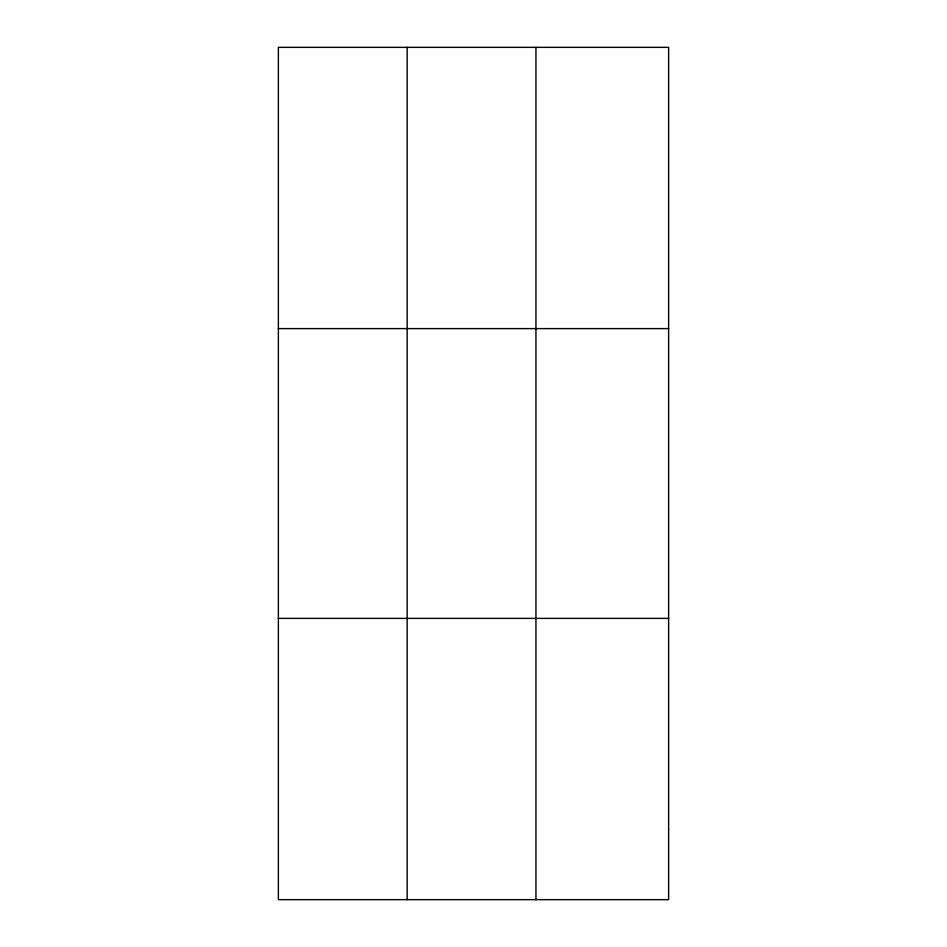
<?xml version="1.0" encoding="UTF-8"?>
<svg xmlns="http://www.w3.org/2000/svg" width="947" height="947" viewBox="0 0 947 947"><rect width="100%" height="100%" fill="white"/><g stroke="black" fill="none" stroke-linecap="round" stroke-linejoin="round"><path stroke-width="1.42" d="M407.151 899.65L407.151 47.35M535.943 899.65L535.943 47.35M278.371 328.609L668.629 328.609M278.371 618.391L668.629 618.391M668.629 829.335L668.629 899.65L278.371 899.65L278.371 47.35L668.629 47.35L668.629 829.335"/></g></svg>
